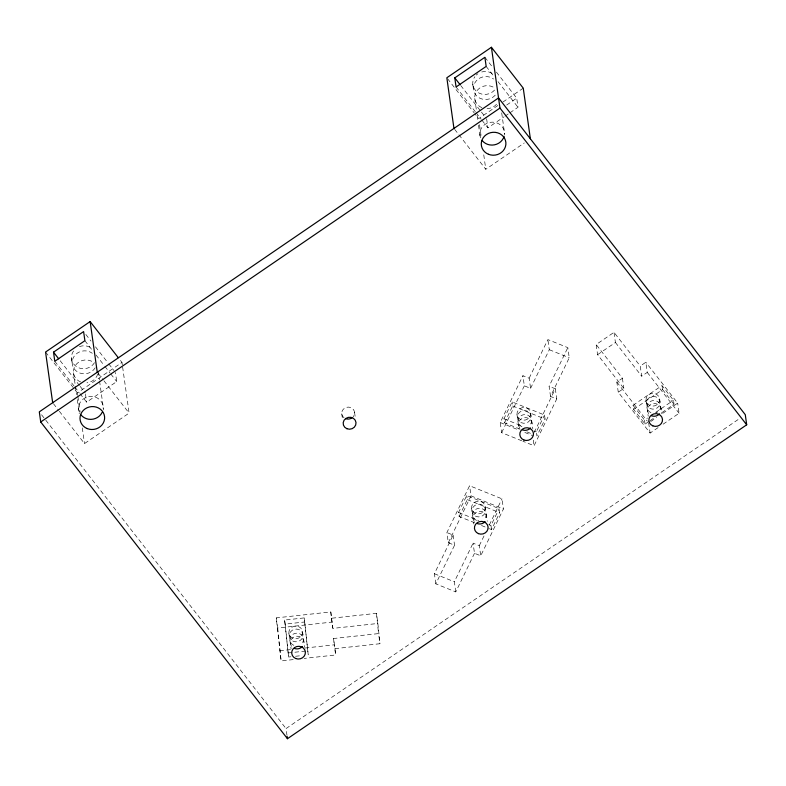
<?xml version="1.0" encoding="UTF-8"?>
<svg xmlns="http://www.w3.org/2000/svg" width="786" height="786" viewBox="0 0 786 786"><rect width="100%" height="100%" fill="white"/><g stroke="black" fill="none" stroke-linecap="round" stroke-linejoin="round"><path stroke-width="0.59" stroke-dasharray="3.93 2.95" d="M474.498 553.275L455.772 591.917L435.827 583.851L454.554 545.219L448.315 542.704L446.89 532.564L469.586 485.738L501.999 498.845L503.423 508.974L480.727 555.8L474.498 553.275L473.074 543.146L479.303 545.671L480.727 555.8M521.766 440.789L501.645 432.654L500.22 422.524L522.916 375.698L529.155 378.213L530.579 388.343L524.341 385.828L522.916 375.698M474.773 522.808L459.122 516.481L458.552 512.423L466.727 495.573L499.139 508.67L499.709 512.718L491.535 529.577L489.305 528.673M520.155 429.146L504.514 422.829L503.944 418.771L512.108 401.911L544.521 415.018L545.091 419.066L536.926 435.925L536.357 431.868L544.521 415.018M459.122 516.481L467.297 499.621L466.727 495.573M504.514 422.829L512.678 405.969L512.108 401.911M448.315 542.704L471.01 495.868L469.586 485.738M501.645 432.654L524.341 385.828M435.827 583.851L434.403 573.721L453.129 535.089L446.89 532.564M529.155 378.213L547.871 339.581L567.816 347.638L569.241 357.777L550.524 396.409L556.753 398.924L534.058 445.75L522.887 441.241M530.579 388.343L549.296 349.711L547.871 339.581M455.772 591.917L454.347 581.778L473.074 543.146M550.524 396.409L549.1 386.28L567.816 347.638M479.303 545.671L484.058 535.865M489.334 524.979L501.999 498.845M534.225 432.359L555.329 388.795L549.1 386.28M491.535 529.577L490.965 525.529L499.139 508.67M77.735 395.338L77.392 392.921L121.977 362.444L119.02 358.642M497.921 105.471L478.664 118.627L474.97 113.882M502.991 102.003L523.25 88.15M506.685 105.029L516.716 98.171L495.986 71.555M79.966 393.599L86.637 402.157L116.731 381.583L115.444 372.466M481.985 120.258L487.91 127.863L503.954 116.888M504.966 116.2L508.974 113.459M509.976 112.771L518.003 107.289L516.716 98.171M59.343 411.265L84.515 443.579L129.101 413.102L122.488 366.06M454.691 129.366L485.787 169.285L524.291 142.964M658.108 427.604L650.11 433.066L618.268 392.204L623.848 388.392L597.576 354.673L596.152 344.543L613.994 332.35L640.256 366.07L641.681 376.199L647.251 372.397L645.827 362.258L640.256 366.07M597.576 354.673L615.418 342.49L613.994 332.35M618.268 392.204L616.843 382.075L622.424 378.262L596.152 344.543M649.059 421.375L645.07 424.106L633.604 409.398L633.035 405.34L662.018 385.533L673.474 400.241L674.044 404.299L660.053 413.858M633.604 409.398L662.588 389.581L662.018 385.533M645.07 424.106L644.5 420.048L647.497 418.005M655.485 412.542L673.474 400.241M650.061 420.687L655.062 417.278M650.68 421.571L656.683 417.474M662.677 413.377L677.67 403.13L645.827 362.258M663.099 424.194L679.094 413.259L677.67 403.13M286.988 735.342L286.035 728.583L740.206 418.132M293.237 659.601L281.123 660.928L276.259 617.884L330.798 611.93L332.881 628.387L377.87 623.475L379.982 643.724L334.993 648.637L333.569 638.507L378.557 633.595L379.982 643.724M290.908 656.772L288.6 657.027L284.601 620.066L304.231 617.914L308.23 654.876L304.231 617.914M330.798 611.93L331.456 618.258L376.445 613.335L377.87 623.475M284.601 620.066L285.171 624.113L304.801 621.972M276.259 617.884L277.684 628.014L332.223 622.06M279.698 650.798L290.604 649.609M305.145 648.018L334.227 644.834L335.651 654.974L304.143 658.413M288.03 652.97L305.351 651.083M295.526 656.271L301.303 655.642M549.296 349.711L569.241 357.777M512.678 405.969L545.091 419.066M503.944 418.771L522.945 426.454M534.116 430.964L536.357 431.868M526.866 431.858L531.336 433.666M500.22 422.524L519.222 430.197M524.812 432.457L532.633 435.621M471.01 495.868L503.423 508.974M467.297 499.621L499.709 512.718M458.552 512.423L478.674 520.558M488.735 524.626L490.965 525.529M481.474 525.51L488.185 528.221M434.403 573.721L454.347 581.778M484.883 57.299L492.291 66.81M486.161 66.417L494.306 76.881M498.01 81.626L518.003 107.289M460.714 85.478L480.698 111.14M481.445 112.093L485.886 117.792M456.067 86.991L475.324 111.7M476.061 112.653L481.238 119.305M447.568 78.708L474.223 112.929M662.588 389.581L674.044 404.299M647.251 372.397L679.094 413.259M615.418 342.49L641.681 376.199M616.843 382.075L647.202 421.041M633.035 405.34L644.5 420.048M85.831 334.443L91.009 341.104M95.46 346.803L108.046 362.955M108.782 363.908L113.97 370.56M84.888 340.711L92.296 350.222M96 354.967L104.145 365.421M104.882 366.374L110.06 373.026M110.806 373.979L116.731 381.583M98.004 373.183L103.182 379.835M103.929 380.788L129.101 413.102M60.178 360.725L79.425 385.435M80.172 386.378L85.35 393.039M54.794 361.285L74.041 385.995M74.788 386.948L79.229 392.646M45.559 352.049L77.392 392.921M53.419 403.66L58.596 410.312M41.56 414.762L286.035 728.583M659.641 399.003A6.858 6.367 -8 0 1 649.993 405.605A6.858 6.367 -8 0 1 648.853 394.641A6.858 6.367 -8 0 1 659.641 399.003L660.073 402.049A6.858 6.367 -8 0 1 650.415 408.641A6.858 6.367 -8 0 1 649.275 397.687A6.858 6.367 -8 0 1 660.073 402.049M660.643 406.097L661.704 413.642M646.013 400.496L646.436 403.532M647.006 407.59L648.224 416.256M648.686 422.937L650.11 433.066M622.424 378.262L623.848 388.392M555.329 388.795L556.753 398.924M501.694 112.82L504.75 134.524M530.619 413.112A6.858 6.367 -8 0 1 520.971 419.704A6.858 6.367 -8 0 1 519.831 408.74A6.858 6.367 -8 0 1 530.619 413.112L531.051 416.148A6.858 6.367 -8 0 1 521.393 422.75A6.858 6.367 -8 0 1 520.253 411.785A6.858 6.367 -8 0 1 531.051 416.148M531.621 420.196L532.839 428.871M533.272 440.121L534.058 445.75M486.622 118.745L487.91 127.863M479.519 124.66L481.376 137.933M483.754 154.813L485.787 169.285M472.769 84.299L473.486 89.368M474.764 98.486L476.473 110.639M477.161 115.503L477.839 120.366M478.527 125.229L480.364 138.336M516.992 414.595L517.414 417.641M517.984 421.689L519.045 429.235M485.237 506.764A6.858 6.367 -8 0 1 475.579 513.366A6.858 6.367 -8 0 1 474.439 502.401A6.858 6.367 -8 0 1 485.237 506.764L485.66 509.8A6.858 6.367 -8 0 1 476.011 516.402A6.858 6.367 -8 0 1 474.862 505.437A6.858 6.367 -8 0 1 485.66 509.8M486.229 513.857L487.291 521.403M471.6 508.257L472.032 511.293M472.602 515.351L473.82 524.016M453.129 535.089L454.554 545.219M354.574 412.385L355.36 418.014M341.753 413.79L342.549 419.419M331.456 618.258L332.881 628.387M302.522 631.659A6.858 6.367 -8 0 1 292.864 638.261A6.858 6.367 -8 0 1 291.724 627.297A6.858 6.367 -8 0 1 302.522 631.659L302.944 634.705A6.858 6.367 -8 0 1 293.296 641.297A6.858 6.367 -8 0 1 292.146 630.333A6.858 6.367 -8 0 1 302.944 634.705M303.514 638.753L304.732 647.418M288.884 633.152L289.317 636.188M289.877 640.246L291.095 648.912M121.977 362.444L122.321 364.861M98.201 371.306L99.4 379.815M99.567 381.033L103.634 409.948M85.507 394.179L86.637 402.157M77.902 396.537L80.103 412.218M82.314 427.898L84.515 443.579M71.497 358.593L72.214 363.653M73.491 372.77L75.201 384.934M75.368 386.152L76.566 394.66M77.254 399.524L79.248 413.75M376.445 613.335L378.557 633.595M334.993 648.637L335.651 654.974M333.569 638.507L334.227 644.834M285.171 624.113L288.6 657.027M277.684 628.014L281.123 660.928M474.272 521.452A6.858 6.367 -8 0 1 479.185 511.313A6.858 6.367 -8 0 1 486.072 520.155M476.581 520.45A6.858 6.367 -8 0 1 473.771 511.106A6.858 6.367 -8 0 1 484.215 509.967A6.858 6.367 -8 0 1 483.39 519.713M291.547 646.347A6.858 6.367 -8 0 1 296.469 636.208A6.858 6.367 -8 0 1 303.357 645.06M293.866 645.355A6.858 6.367 -8 0 1 291.056 636.002A6.858 6.367 -8 0 1 301.5 634.862A6.858 6.367 -8 0 1 300.674 644.608M519.654 427.79A6.858 6.367 -8 0 1 524.567 417.651A6.858 6.367 -8 0 1 531.464 426.503M521.963 426.798A6.858 6.367 -8 0 1 519.153 417.445A6.858 6.367 -8 0 1 529.597 416.305A6.858 6.367 -8 0 1 528.782 426.051M79.347 412.149A12.34 11.456 -8 0 1 89.172 396.586A12.34 11.456 -8 0 1 103.172 408.563M97.7 374.067A12.34 11.456 -8 0 1 86.951 382.821M80.653 381.967A12.34 11.456 -8 0 1 75.309 365.559A12.34 11.456 -8 0 1 93.593 362.434M95.214 367.75A12.34 11.456 -8 0 1 77.804 372.083A12.34 11.456 -8 0 1 74.523 355.744A12.34 11.456 -8 0 1 92.316 353.307M94.497 362.68A12.34 11.456 -8 0 1 76.792 366.836A12.34 11.456 -8 0 1 74.248 350.143M79.445 346.597A12.34 11.456 -8 0 1 91.608 348.247M648.676 413.691A6.858 6.367 -8 0 1 653.588 403.552A6.858 6.367 -8 0 1 660.486 412.404M650.985 412.699A6.858 6.367 -8 0 1 648.538 402.894A6.858 6.367 -8 0 1 659.395 403.031A6.858 6.367 -8 0 1 656.231 412.768M480.619 137.855A12.34 11.456 -8 0 1 490.444 122.292A12.34 11.456 -8 0 1 504.455 134.278M496.555 104.253A12.34 11.456 -8 0 1 486.072 108.596M481.926 107.682A12.34 11.456 -8 0 1 476.581 91.274A12.34 11.456 -8 0 1 494.875 88.14M495.268 95.126A12.34 11.456 -8 0 1 477.917 97.032A12.34 11.456 -8 0 1 476.237 80.919A12.34 11.456 -8 0 1 493.588 79.022M494.561 90.066A12.34 11.456 -8 0 1 477.633 92.267A12.34 11.456 -8 0 1 474.882 76.664M476.247 75.092A12.34 11.456 -8 0 1 477.878 73.766M481.739 71.968A12.34 11.456 -8 0 1 492.881 73.953M344.072 417.788A6.445 5.983 -8 0 1 343.197 409.378A6.445 5.983 -8 0 1 352.256 408.386A6.445 5.983 -8 0 1 353.13 416.796"/><path stroke-width="1.18" d="M118.273 357.689L90.144 321.572L45.559 352.049L52.672 402.707M530.373 138.808L523.25 88.15L491.417 47.288L446.831 77.765L453.954 128.423M53.517 352.167L83.611 331.594L84.888 340.711L54.794 361.285L53.517 352.167L58.695 358.819M454.789 77.873L484.883 57.299L486.161 66.417L456.067 86.991L454.789 77.873L459.967 84.524M40.725 421.984L39.3 411.854L498.54 97.945L745.275 414.674L746.7 424.804L287.46 738.712L40.725 421.984L499.965 108.075L491.417 47.288M499.965 108.075L746.7 424.804M287.145 736.462L287.46 738.712M90.144 321.572L97.258 372.23M485.129 521.59A6.858 6.367 -8 0 1 477.004 523.496M302.413 646.485A6.858 6.367 -8 0 1 294.288 648.391M530.521 427.938A6.858 6.367 -8 0 1 522.395 429.834M102.111 412.444A12.34 11.456 -8 0 1 80.86 414.762M659.542 413.829A6.858 6.367 -8 0 1 651.417 415.735M504.101 136.253A12.34 11.456 -8 0 1 494.414 144.85A12.34 11.456 -8 0 1 482.132 140.468M351.902 417.887A6.445 5.983 -8 0 1 345.496 418.594M87.207 428.576A12.34 11.456 -8 0 0 104.577 416.698A12.34 11.456 -8 0 0 85.143 408.848A12.34 11.456 -8 0 0 87.207 428.576M488.479 154.282A12.34 11.456 -8 0 0 505.86 142.404A12.34 11.456 -8 0 0 486.426 134.553A12.34 11.456 -8 0 0 488.479 154.282M652.842 425.865A6.858 6.367 -8 0 0 662.49 419.272A6.858 6.367 -8 0 0 651.692 414.91A6.858 6.367 -8 0 0 652.842 425.865M523.82 439.973A6.858 6.367 -8 0 0 533.468 433.371A6.858 6.367 -8 0 0 522.67 429.009A6.858 6.367 -8 0 0 523.82 439.973M478.428 533.625A6.858 6.367 -8 0 0 488.086 527.023A6.858 6.367 -8 0 0 477.289 522.661A6.858 6.367 -8 0 0 478.428 533.625M295.713 658.521A6.858 6.367 -8 0 0 305.361 651.928A6.858 6.367 -8 0 0 294.573 647.556A6.858 6.367 -8 0 0 295.713 658.521M346.921 428.724A6.445 5.983 -8 0 0 355.999 422.514A6.445 5.983 -8 0 0 345.85 418.417A6.445 5.983 -8 0 0 346.921 428.724"/></g></svg>
